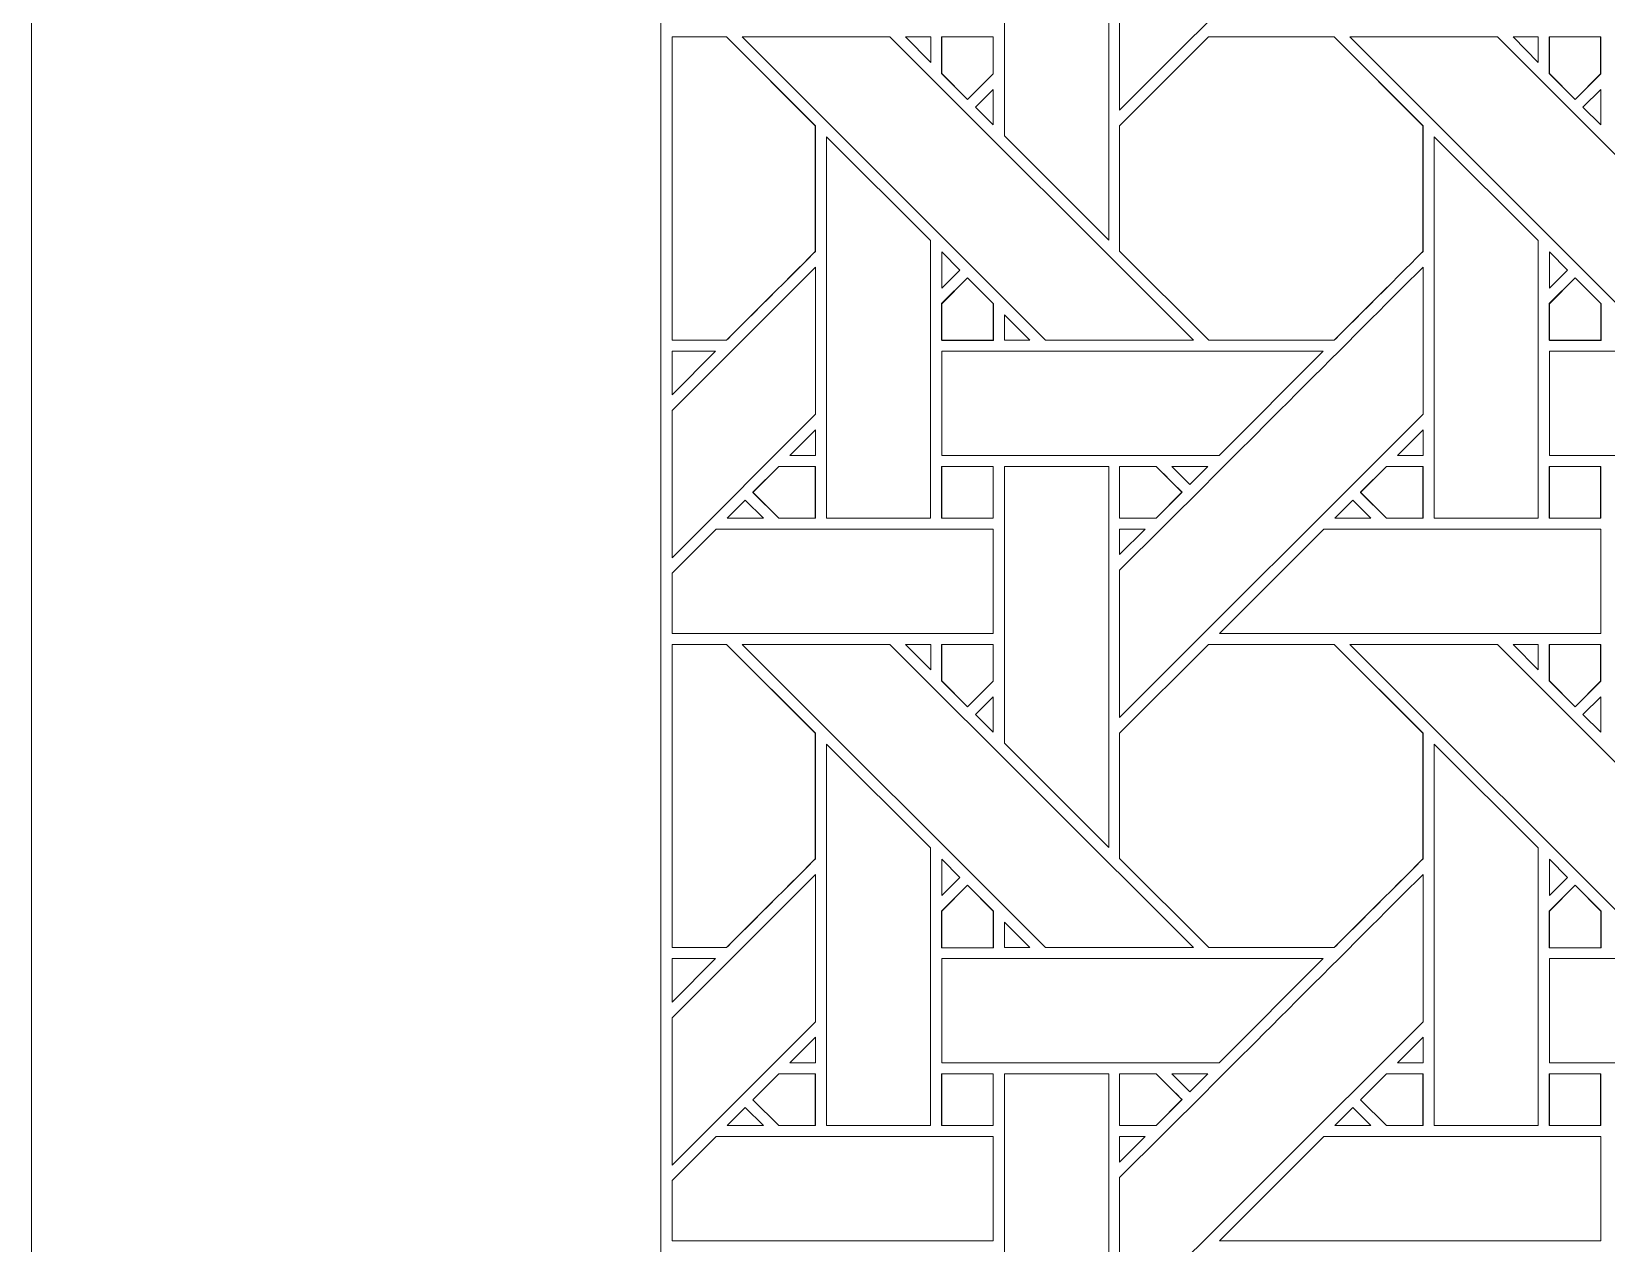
# Model space of a CAD drawing. Header units: inches. Extents: x 2.4 to 22.4, y -0.9 to 19.1.
# Drawn here: x 2.383 to 4.842, y 9.819 to 11.712 of the extents above; entities that cross this region are included whole.
import ezdxf

# ---------------------------------------------------------------- set-up
doc = ezdxf.new("R2010")
doc.units = ezdxf.units.IN
doc.header["$MEASUREMENT"] = 0
doc.layers.add('Design', color=7, linetype='Continuous', lineweight=0)

msp = doc.modelspace()

# ---------------------------------------------------------------- linework, layer by layer
at = {"layer": 'Design'}
for points, knots in [([(2.3829, 19.0948), (2.3829, 19.0948), (2.3829, -0.9052), (2.3829, -0.9052), (2.3829, -0.9052), (22.3829, -0.9052), (22.3829, -0.9052), (22.3829, -0.9052), (22.3829, 19.0948), (22.3829, 19.0948), (22.3829, 19.0948), (2.3829, 19.0948), (2.3829, 19.0948)], [0, 0, 0, 0, 1, 1, 1, 2, 2, 2, 3, 3, 3, 4, 4, 4, 4]), ([(3.3653, 18.1123), (3.3653, 18.1123), (3.3653, 0.0772), (3.3653, 0.0772), (3.3653, 0.0772), (21.4004, 0.0772), (21.4004, 0.0772), (21.4004, 0.0772), (21.4004, 18.1123), (21.4004, 18.1123), (21.4004, 18.1123), (3.3653, 18.1123), (3.3653, 18.1123)], [0, 0, 0, 0, 1, 1, 1, 2, 2, 2, 3, 3, 3, 4, 4, 4, 4]), ([(4.2182, 11.9556), (4.2676, 12.0047), (4.5001, 12.2374), (4.5555, 12.2929), (4.5555, 12.2929), (4.5555, 12.0628), (4.5555, 12.0628), (4.5555, 12.0628), (4.0818, 11.5892), (4.0818, 11.5892), (4.0818, 11.5892), (4.0818, 11.8193), (4.0818, 11.8193), (4.0818, 11.8193), (4.2182, 11.9556), (4.2182, 11.9556)], [0, 0, 0, 0, 1, 1, 1, 2, 2, 2, 3, 3, 3, 4, 4, 4, 5, 5, 5, 5]), ([(4.0647, 11.9814), (4.0647, 11.9814), (4.0647, 11.3863), (4.0647, 11.3863), (4.0647, 11.3863), (3.9018, 11.5492), (3.9018, 11.5492), (3.9018, 11.5492), (3.9018, 11.9814), (3.9018, 11.9814), (3.9018, 11.9814), (4.0647, 11.9814), (4.0647, 11.9814)], [0, 0, 0, 0, 1, 1, 1, 2, 2, 2, 3, 3, 3, 4, 4, 4, 4]), ([(3.4679, 11.7035), (3.4679, 11.7035), (3.6066, 11.5648), (3.6066, 11.5648), (3.6066, 11.5648), (3.6066, 11.3686), (3.6066, 11.3686), (3.5888, 11.3507), (3.4769, 11.2389), (3.4679, 11.2299), (3.4679, 11.2299), (3.3829, 11.2299), (3.3829, 11.2299), (3.3829, 11.2299), (3.3829, 11.7035), (3.3829, 11.7035), (3.3829, 11.7035), (3.4679, 11.7035), (3.4679, 11.7035)], [0, 0, 0, 0, 1, 1, 1, 2, 2, 2, 3, 3, 3, 4, 4, 4, 5, 5, 5, 6, 6, 6, 6]), ([(3.468, 11.7035), (3.468, 11.7035), (3.6068, 11.5648), (3.6068, 11.5648), (3.6068, 11.5648), (3.6068, 11.3686), (3.6068, 11.3686), (3.5887, 11.3503), (3.4768, 11.2387), (3.4681, 11.2299), (3.4681, 11.2299), (3.3829, 11.2299), (3.3829, 11.2299), (3.3829, 11.2299), (3.3829, 11.7035), (3.3829, 11.7035), (3.3829, 11.7035), (3.468, 11.7035), (3.468, 11.7035)], [0, 0, 0, 0, 1, 1, 1, 2, 2, 2, 3, 3, 3, 4, 4, 4, 5, 5, 5, 6, 6, 6, 6]), ([(3.4923, 11.7035), (3.4923, 11.7035), (3.7232, 11.7035), (3.7232, 11.7035), (3.7232, 11.7035), (4.1969, 11.2299), (4.1969, 11.2299), (4.1969, 11.2299), (3.9658, 11.2299), (3.9658, 11.2299), (3.9658, 11.2299), (3.4923, 11.7035), (3.4923, 11.7035)], [0, 0, 0, 0, 1, 1, 1, 2, 2, 2, 3, 3, 3, 4, 4, 4, 4]), ([(3.7473, 11.7035), (3.7473, 11.7035), (3.7868, 11.7035), (3.7868, 11.7035), (3.7868, 11.7035), (3.7868, 11.6637), (3.7868, 11.6637), (3.7868, 11.6637), (3.7473, 11.7035), (3.7473, 11.7035)], [0, 0, 0, 0, 1, 1, 1, 2, 2, 2, 3, 3, 3, 3]), ([(3.8841, 11.7036), (3.8841, 11.7036), (3.8841, 11.646), (3.8841, 11.646), (3.8841, 11.646), (3.8441, 11.606), (3.8441, 11.606), (3.8441, 11.606), (3.8038, 11.6464), (3.8038, 11.6464), (3.8038, 11.6464), (3.8038, 11.7036), (3.8038, 11.7036), (3.8038, 11.7036), (3.8841, 11.7036), (3.8841, 11.7036)], [0, 0, 0, 0, 1, 1, 1, 2, 2, 2, 3, 3, 3, 4, 4, 4, 5, 5, 5, 5]), ([(3.8443, 11.606), (3.8443, 11.606), (3.804, 11.6463), (3.804, 11.6463), (3.804, 11.6463), (3.804, 11.7035), (3.804, 11.7035), (3.804, 11.7035), (3.8842, 11.7035), (3.8842, 11.7035), (3.8842, 11.7035), (3.8842, 11.6459), (3.8842, 11.6459), (3.8842, 11.6459), (3.8443, 11.606), (3.8443, 11.606)], [0, 0, 0, 0, 1, 1, 1, 2, 2, 2, 3, 3, 3, 4, 4, 4, 5, 5, 5, 5]), ([(4.2204, 11.7035), (4.2204, 11.7035), (4.4166, 11.7035), (4.4166, 11.7035), (4.4166, 11.7035), (4.5554, 11.5648), (4.5554, 11.5648), (4.5554, 11.5648), (4.5554, 11.3686), (4.5554, 11.3686), (4.5376, 11.3507), (4.4256, 11.2389), (4.4167, 11.2299), (4.4167, 11.2299), (4.2209, 11.2299), (4.2209, 11.2299), (4.2209, 11.2299), (4.0817, 11.3692), (4.0817, 11.3692), (4.0817, 11.3692), (4.0817, 11.5648), (4.0817, 11.5648), (4.0817, 11.5648), (4.2204, 11.7035), (4.2204, 11.7035)], [0, 0, 0, 0, 1, 1, 1, 2, 2, 2, 3, 3, 3, 4, 4, 4, 5, 5, 5, 6, 6, 6, 7, 7, 7, 8, 8, 8, 8]), ([(4.2205, 11.7035), (4.2205, 11.7035), (4.4168, 11.7035), (4.4168, 11.7035), (4.4168, 11.7035), (4.5555, 11.5648), (4.5555, 11.5648), (4.5555, 11.5648), (4.5555, 11.3686), (4.5555, 11.3686), (4.5377, 11.3506), (4.4258, 11.2389), (4.4168, 11.2299), (4.4168, 11.2299), (4.2211, 11.2299), (4.2211, 11.2299), (4.2211, 11.2299), (4.0818, 11.3691), (4.0818, 11.3691), (4.0818, 11.3691), (4.0818, 11.5648), (4.0818, 11.5648), (4.0818, 11.5648), (4.2205, 11.7035), (4.2205, 11.7035)], [0, 0, 0, 0, 1, 1, 1, 2, 2, 2, 3, 3, 3, 4, 4, 4, 5, 5, 5, 6, 6, 6, 7, 7, 7, 8, 8, 8, 8]), ([(4.6719, 11.7035), (4.6719, 11.7035), (5.1456, 11.2299), (5.1456, 11.2299), (5.1456, 11.2299), (4.9146, 11.2299), (4.9146, 11.2299), (4.9146, 11.2299), (4.441, 11.7035), (4.441, 11.7035), (4.441, 11.7035), (4.6719, 11.7035), (4.6719, 11.7035)], [0, 0, 0, 0, 1, 1, 1, 2, 2, 2, 3, 3, 3, 4, 4, 4, 4]), ([(4.7355, 11.7035), (4.7355, 11.7035), (4.7355, 11.6637), (4.7355, 11.6637), (4.7355, 11.6637), (4.6961, 11.7035), (4.6961, 11.7035), (4.6961, 11.7035), (4.7355, 11.7035), (4.7355, 11.7035)], [0, 0, 0, 0, 1, 1, 1, 2, 2, 2, 3, 3, 3, 3]), ([(4.8328, 11.7036), (4.8328, 11.7036), (4.8328, 11.646), (4.8328, 11.646), (4.8328, 11.646), (4.7929, 11.606), (4.7929, 11.606), (4.7929, 11.606), (4.7526, 11.6464), (4.7526, 11.6464), (4.7526, 11.6464), (4.7526, 11.7036), (4.7526, 11.7036), (4.7526, 11.7036), (4.8328, 11.7036), (4.8328, 11.7036)], [0, 0, 0, 0, 1, 1, 1, 2, 2, 2, 3, 3, 3, 4, 4, 4, 5, 5, 5, 5]), ([(4.793, 11.606), (4.793, 11.606), (4.7527, 11.6463), (4.7527, 11.6463), (4.7527, 11.6463), (4.7527, 11.7035), (4.7527, 11.7035), (4.7527, 11.7035), (4.833, 11.7035), (4.833, 11.7035), (4.833, 11.7035), (4.833, 11.6459), (4.833, 11.6459), (4.833, 11.6459), (4.793, 11.606), (4.793, 11.606)], [0, 0, 0, 0, 1, 1, 1, 2, 2, 2, 3, 3, 3, 4, 4, 4, 5, 5, 5, 5]), ([(3.8842, 11.6217), (3.8842, 11.6217), (3.8842, 11.5665), (3.8842, 11.5665), (3.8842, 11.5665), (3.8565, 11.5939), (3.8565, 11.5939), (3.8565, 11.5939), (3.8842, 11.6217), (3.8842, 11.6217)], [0, 0, 0, 0, 1, 1, 1, 2, 2, 2, 3, 3, 3, 3]), ([(4.833, 11.6217), (4.833, 11.6217), (4.833, 11.5665), (4.833, 11.5665), (4.833, 11.5665), (4.8052, 11.5939), (4.8052, 11.5939), (4.8052, 11.5939), (4.833, 11.6217), (4.833, 11.6217)], [0, 0, 0, 0, 1, 1, 1, 2, 2, 2, 3, 3, 3, 3]), ([(3.7867, 10.9519), (3.7867, 10.9519), (3.6239, 10.9519), (3.6239, 10.9519), (3.6239, 10.9519), (3.6239, 11.5477), (3.6239, 11.5477), (3.6239, 11.5477), (3.7867, 11.3855), (3.7867, 11.3855), (3.7867, 11.3855), (3.7867, 10.9519), (3.7867, 10.9519)], [0, 0, 0, 0, 1, 1, 1, 2, 2, 2, 3, 3, 3, 4, 4, 4, 4]), ([(4.7354, 10.9519), (4.7354, 10.9519), (4.5727, 10.9519), (4.5727, 10.9519), (4.5727, 10.9519), (4.5727, 11.5477), (4.5727, 11.5477), (4.5727, 11.5477), (4.7354, 11.3856), (4.7354, 11.3856), (4.7354, 11.3856), (4.7354, 10.9519), (4.7354, 10.9519)], [0, 0, 0, 0, 1, 1, 1, 2, 2, 2, 3, 3, 3, 4, 4, 4, 4]), ([(3.804, 11.3113), (3.804, 11.3113), (3.804, 11.3681), (3.804, 11.3681), (3.804, 11.3681), (3.8322, 11.3395), (3.8322, 11.3395), (3.8322, 11.3395), (3.804, 11.3113), (3.804, 11.3113)], [0, 0, 0, 0, 1, 1, 1, 2, 2, 2, 3, 3, 3, 3]), ([(4.7527, 11.3113), (4.7527, 11.3113), (4.7527, 11.3681), (4.7527, 11.3681), (4.7527, 11.3681), (4.7809, 11.3395), (4.7809, 11.3395), (4.7809, 11.3395), (4.7527, 11.3113), (4.7527, 11.3113)], [0, 0, 0, 0, 1, 1, 1, 2, 2, 2, 3, 3, 3, 3]), ([(3.6068, 11.3441), (3.6068, 11.3441), (3.6068, 11.1141), (3.6068, 11.1141), (3.6068, 11.1141), (3.3829, 10.8902), (3.3829, 10.8902), (3.3829, 10.8902), (3.3829, 11.1201), (3.3829, 11.1201), (3.3829, 11.1201), (3.6068, 11.3441), (3.6068, 11.3441)], [0, 0, 0, 0, 1, 1, 1, 2, 2, 2, 3, 3, 3, 4, 4, 4, 4]), ([(4.2182, 11.0068), (4.2675, 11.0559), (4.5, 11.2886), (4.5555, 11.3441), (4.5555, 11.3441), (4.5555, 11.1141), (4.5555, 11.1141), (4.5555, 11.1141), (4.0818, 10.6404), (4.0818, 10.6404), (4.0818, 10.6404), (4.0818, 10.8705), (4.0818, 10.8705), (4.0818, 10.8705), (4.2182, 11.0068), (4.2182, 11.0068)], [0, 0, 0, 0, 1, 1, 1, 2, 2, 2, 3, 3, 3, 4, 4, 4, 5, 5, 5, 5]), ([(3.8038, 11.2297), (3.8038, 11.2297), (3.8038, 11.287), (3.8038, 11.287), (3.8038, 11.287), (3.8442, 11.3273), (3.8442, 11.3273), (3.8442, 11.3273), (3.8845, 11.287), (3.8845, 11.287), (3.8845, 11.287), (3.8845, 11.2297), (3.8845, 11.2297), (3.8845, 11.2297), (3.8038, 11.2297), (3.8038, 11.2297)], [0, 0, 0, 0, 1, 1, 1, 2, 2, 2, 3, 3, 3, 4, 4, 4, 5, 5, 5, 5]), ([(3.8443, 11.3273), (3.8443, 11.3273), (3.8847, 11.2869), (3.8847, 11.2869), (3.8847, 11.2869), (3.8847, 11.2296), (3.8847, 11.2296), (3.8847, 11.2296), (3.804, 11.2296), (3.804, 11.2296), (3.804, 11.2296), (3.804, 11.2869), (3.804, 11.2869), (3.804, 11.2869), (3.8443, 11.3273), (3.8443, 11.3273)], [0, 0, 0, 0, 1, 1, 1, 2, 2, 2, 3, 3, 3, 4, 4, 4, 5, 5, 5, 5]), ([(4.7526, 11.2297), (4.7526, 11.2297), (4.7526, 11.287), (4.7526, 11.287), (4.7526, 11.287), (4.7929, 11.3273), (4.7929, 11.3273), (4.7929, 11.3273), (4.8332, 11.287), (4.8332, 11.287), (4.8332, 11.287), (4.8332, 11.2297), (4.8332, 11.2297), (4.8332, 11.2297), (4.7526, 11.2297), (4.7526, 11.2297)], [0, 0, 0, 0, 1, 1, 1, 2, 2, 2, 3, 3, 3, 4, 4, 4, 5, 5, 5, 5]), ([(4.7931, 11.3273), (4.7931, 11.3273), (4.8334, 11.2869), (4.8334, 11.2869), (4.8334, 11.2869), (4.8334, 11.2296), (4.8334, 11.2296), (4.8334, 11.2296), (4.7527, 11.2296), (4.7527, 11.2296), (4.7527, 11.2296), (4.7527, 11.2869), (4.7527, 11.2869), (4.7527, 11.2869), (4.7931, 11.3273), (4.7931, 11.3273)], [0, 0, 0, 0, 1, 1, 1, 2, 2, 2, 3, 3, 3, 4, 4, 4, 5, 5, 5, 5]), ([(3.9416, 11.2299), (3.9416, 11.2299), (3.9019, 11.2299), (3.9019, 11.2299), (3.9019, 11.2299), (3.9019, 11.2697), (3.9019, 11.2697), (3.9019, 11.2697), (3.9416, 11.2299), (3.9416, 11.2299)], [0, 0, 0, 0, 1, 1, 1, 2, 2, 2, 3, 3, 3, 3]), ([(3.451, 11.2126), (3.451, 11.2126), (3.3829, 11.1445), (3.3829, 11.1445), (3.3829, 11.1445), (3.3829, 11.2126), (3.3829, 11.2126), (3.3829, 11.2126), (3.451, 11.2126), (3.451, 11.2126)], [0, 0, 0, 0, 1, 1, 1, 2, 2, 2, 3, 3, 3, 3]), ([(3.804, 11.2126), (3.804, 11.2126), (4.3997, 11.2126), (4.3997, 11.2126), (4.3997, 11.2126), (4.237, 11.0499), (4.237, 11.0499), (4.237, 11.0499), (3.804, 11.0499), (3.804, 11.0499), (3.804, 11.0499), (3.804, 11.2126), (3.804, 11.2126)], [0, 0, 0, 0, 1, 1, 1, 2, 2, 2, 3, 3, 3, 4, 4, 4, 4]), ([(4.7527, 11.0499), (4.7527, 11.0499), (4.7527, 11.2126), (4.7527, 11.2126), (4.7527, 11.2126), (5.3484, 11.2126), (5.3484, 11.2126), (5.3484, 11.2126), (5.1857, 11.0499), (5.1857, 11.0499), (5.1857, 11.0499), (4.7527, 11.0499), (4.7527, 11.0499)], [0, 0, 0, 0, 1, 1, 1, 2, 2, 2, 3, 3, 3, 4, 4, 4, 4]), ([(3.567, 11.0499), (3.567, 11.0499), (3.6068, 11.0897), (3.6068, 11.0897), (3.6068, 11.0897), (3.6068, 11.0499), (3.6068, 11.0499), (3.6068, 11.0499), (3.567, 11.0499), (3.567, 11.0499)], [0, 0, 0, 0, 1, 1, 1, 2, 2, 2, 3, 3, 3, 3]), ([(4.5158, 11.0499), (4.5158, 11.0499), (4.5555, 11.0897), (4.5555, 11.0897), (4.5555, 11.0897), (4.5555, 11.0499), (4.5555, 11.0499), (4.5555, 11.0499), (4.5158, 11.0499), (4.5158, 11.0499)], [0, 0, 0, 0, 1, 1, 1, 2, 2, 2, 3, 3, 3, 3]), ([(3.5495, 10.9519), (3.5495, 10.9519), (3.5092, 10.9923), (3.5092, 10.9923), (3.5092, 10.9923), (3.5496, 11.0327), (3.5496, 11.0327), (3.5496, 11.0327), (3.6066, 11.0327), (3.6066, 11.0327), (3.6066, 11.0327), (3.6066, 10.9519), (3.6066, 10.9519), (3.6066, 10.9519), (3.5495, 10.9519), (3.5495, 10.9519)], [0, 0, 0, 0, 1, 1, 1, 2, 2, 2, 3, 3, 3, 4, 4, 4, 5, 5, 5, 5]), ([(3.5093, 10.9922), (3.5093, 10.9922), (3.5498, 11.0327), (3.5498, 11.0327), (3.5498, 11.0327), (3.6068, 11.0327), (3.6068, 11.0327), (3.6068, 11.0327), (3.6068, 10.9519), (3.6068, 10.9519), (3.6068, 10.9519), (3.5497, 10.9519), (3.5497, 10.9519), (3.5497, 10.9519), (3.5093, 10.9922), (3.5093, 10.9922)], [0, 0, 0, 0, 1, 1, 1, 2, 2, 2, 3, 3, 3, 4, 4, 4, 5, 5, 5, 5]), ([(3.8038, 11.0327), (3.8038, 11.0327), (3.8841, 11.0327), (3.8841, 11.0327), (3.8841, 11.0327), (3.8841, 10.9519), (3.8841, 10.9519), (3.8841, 10.9519), (3.8038, 10.9519), (3.8038, 10.9519), (3.8038, 10.9519), (3.8038, 11.0327), (3.8038, 11.0327)], [0, 0, 0, 0, 1, 1, 1, 2, 2, 2, 3, 3, 3, 4, 4, 4, 4]), ([(3.804, 11.0326), (3.804, 11.0326), (3.8842, 11.0326), (3.8842, 11.0326), (3.8842, 11.0326), (3.8842, 10.9519), (3.8842, 10.9519), (3.8842, 10.9519), (3.804, 10.9519), (3.804, 10.9519), (3.804, 10.9519), (3.804, 11.0326), (3.804, 11.0326)], [0, 0, 0, 0, 1, 1, 1, 2, 2, 2, 3, 3, 3, 4, 4, 4, 4]), ([(4.0647, 11.0326), (4.0647, 11.0326), (4.0647, 10.4375), (4.0647, 10.4375), (4.0647, 10.4375), (3.9018, 10.6004), (3.9018, 10.6004), (3.9018, 10.6004), (3.9018, 11.0326), (3.9018, 11.0326), (3.9018, 11.0326), (4.0647, 11.0326), (4.0647, 11.0326)], [0, 0, 0, 0, 1, 1, 1, 2, 2, 2, 3, 3, 3, 4, 4, 4, 4]), ([(4.1388, 11.0327), (4.1439, 11.0276), (4.1747, 10.9968), (4.1791, 10.9923), (4.1791, 10.9923), (4.1387, 10.9519), (4.1387, 10.9519), (4.1387, 10.9519), (4.0817, 10.9519), (4.0817, 10.9519), (4.0817, 10.9519), (4.0817, 11.0327), (4.0817, 11.0327), (4.0817, 11.0327), (4.1388, 11.0327), (4.1388, 11.0327)], [0, 0, 0, 0, 1, 1, 1, 2, 2, 2, 3, 3, 3, 4, 4, 4, 5, 5, 5, 5]), ([(4.1634, 11.0081), (4.1634, 11.0081), (4.1793, 10.9923), (4.1793, 10.9923), (4.1793, 10.9923), (4.1388, 10.9519), (4.1388, 10.9519), (4.1388, 10.9519), (4.0818, 10.9519), (4.0818, 10.9519), (4.0818, 10.9519), (4.0818, 11.0326), (4.0818, 11.0326), (4.0818, 11.0326), (4.1389, 11.0326), (4.1389, 11.0326), (4.1443, 11.0273), (4.1541, 11.0174), (4.1634, 11.0081)], [0, 0, 0, 0, 1, 1, 1, 2, 2, 2, 3, 3, 3, 4, 4, 4, 5, 5, 5, 6, 6, 6, 6]), ([(4.1633, 11.0326), (4.1633, 11.0326), (4.2197, 11.0326), (4.2197, 11.0326), (4.2197, 11.0326), (4.1915, 11.0045), (4.1915, 11.0045), (4.1915, 11.0045), (4.1633, 11.0326), (4.1633, 11.0326)], [0, 0, 0, 0, 1, 1, 1, 2, 2, 2, 3, 3, 3, 3]), ([(4.4983, 10.9519), (4.4983, 10.9519), (4.4579, 10.9923), (4.4579, 10.9923), (4.4579, 10.9923), (4.4983, 11.0327), (4.4983, 11.0327), (4.4983, 11.0327), (4.5554, 11.0327), (4.5554, 11.0327), (4.5554, 11.0327), (4.5554, 10.9519), (4.5554, 10.9519), (4.5554, 10.9519), (4.4983, 10.9519), (4.4983, 10.9519)], [0, 0, 0, 0, 1, 1, 1, 2, 2, 2, 3, 3, 3, 4, 4, 4, 5, 5, 5, 5]), ([(4.5555, 11.0327), (4.5555, 11.0327), (4.5555, 10.9519), (4.5555, 10.9519), (4.5555, 10.9519), (4.4984, 10.9519), (4.4984, 10.9519), (4.4984, 10.9519), (4.4581, 10.9922), (4.4581, 10.9922), (4.4581, 10.9922), (4.4985, 11.0327), (4.4985, 11.0327), (4.4985, 11.0327), (4.5555, 11.0327), (4.5555, 11.0327)], [0, 0, 0, 0, 1, 1, 1, 2, 2, 2, 3, 3, 3, 4, 4, 4, 5, 5, 5, 5]), ([(4.7526, 11.0327), (4.7526, 11.0327), (4.8328, 11.0327), (4.8328, 11.0327), (4.8328, 11.0327), (4.8328, 10.9519), (4.8328, 10.9519), (4.8328, 10.9519), (4.7526, 10.9519), (4.7526, 10.9519), (4.7526, 10.9519), (4.7526, 11.0327), (4.7526, 11.0327)], [0, 0, 0, 0, 1, 1, 1, 2, 2, 2, 3, 3, 3, 4, 4, 4, 4]), ([(4.833, 11.0326), (4.833, 11.0326), (4.833, 10.9519), (4.833, 10.9519), (4.833, 10.9519), (4.7527, 10.9519), (4.7527, 10.9519), (4.7527, 10.9519), (4.7527, 11.0326), (4.7527, 11.0326), (4.7527, 11.0326), (4.833, 11.0326), (4.833, 11.0326)], [0, 0, 0, 0, 1, 1, 1, 2, 2, 2, 3, 3, 3, 4, 4, 4, 4]), ([(3.5255, 10.9519), (3.5255, 10.9519), (3.4689, 10.9519), (3.4689, 10.9519), (3.4689, 10.9519), (3.4972, 10.9801), (3.4972, 10.9801), (3.4972, 10.9801), (3.5255, 10.9519), (3.5255, 10.9519)], [0, 0, 0, 0, 1, 1, 1, 2, 2, 2, 3, 3, 3, 3]), ([(4.4742, 10.9519), (4.4742, 10.9519), (4.4177, 10.9519), (4.4177, 10.9519), (4.4177, 10.9519), (4.4459, 10.9801), (4.4459, 10.9801), (4.4459, 10.9801), (4.4742, 10.9519), (4.4742, 10.9519)], [0, 0, 0, 0, 1, 1, 1, 2, 2, 2, 3, 3, 3, 3]), ([(3.4518, 10.9347), (3.4518, 10.9347), (3.8842, 10.9347), (3.8842, 10.9347), (3.8842, 10.9347), (3.8842, 10.7719), (3.8842, 10.7719), (3.8842, 10.7719), (3.3829, 10.7719), (3.3829, 10.7719), (3.3829, 10.7719), (3.3829, 10.8658), (3.3829, 10.8658), (3.3829, 10.8658), (3.4518, 10.9347), (3.4518, 10.9347)], [0, 0, 0, 0, 1, 1, 1, 2, 2, 2, 3, 3, 3, 4, 4, 4, 5, 5, 5, 5]), ([(4.1217, 10.9347), (4.1217, 10.9347), (4.0818, 10.8949), (4.0818, 10.8949), (4.0818, 10.8949), (4.0818, 10.9347), (4.0818, 10.9347), (4.0818, 10.9347), (4.1217, 10.9347), (4.1217, 10.9347)], [0, 0, 0, 0, 1, 1, 1, 2, 2, 2, 3, 3, 3, 3]), ([(4.833, 10.9347), (4.833, 10.9347), (4.833, 10.7719), (4.833, 10.7719), (4.833, 10.7719), (4.2377, 10.7719), (4.2377, 10.7719), (4.2377, 10.7719), (4.4005, 10.9347), (4.4005, 10.9347), (4.4005, 10.9347), (4.833, 10.9347), (4.833, 10.9347)], [0, 0, 0, 0, 1, 1, 1, 2, 2, 2, 3, 3, 3, 4, 4, 4, 4]), ([(3.4679, 10.7548), (3.4679, 10.7548), (3.6066, 10.6161), (3.6066, 10.6161), (3.6066, 10.6161), (3.6066, 10.4199), (3.6066, 10.4199), (3.5888, 10.4019), (3.4769, 10.2902), (3.4679, 10.2812), (3.4679, 10.2812), (3.3829, 10.2812), (3.3829, 10.2812), (3.3829, 10.2812), (3.3829, 10.7548), (3.3829, 10.7548), (3.3829, 10.7548), (3.4679, 10.7548), (3.4679, 10.7548)], [0, 0, 0, 0, 1, 1, 1, 2, 2, 2, 3, 3, 3, 4, 4, 4, 5, 5, 5, 6, 6, 6, 6]), ([(3.468, 10.7548), (3.468, 10.7548), (3.6068, 10.616), (3.6068, 10.616), (3.6068, 10.616), (3.6068, 10.4198), (3.6068, 10.4198), (3.5888, 10.4017), (3.4769, 10.29), (3.4681, 10.2812), (3.4681, 10.2812), (3.3829, 10.2812), (3.3829, 10.2812), (3.3829, 10.2812), (3.3829, 10.7548), (3.3829, 10.7548), (3.3829, 10.7548), (3.468, 10.7548), (3.468, 10.7548)], [0, 0, 0, 0, 1, 1, 1, 2, 2, 2, 3, 3, 3, 4, 4, 4, 5, 5, 5, 6, 6, 6, 6]), ([(3.4923, 10.7548), (3.4923, 10.7548), (3.7232, 10.7548), (3.7232, 10.7548), (3.7232, 10.7548), (4.1969, 10.2811), (4.1969, 10.2811), (4.1969, 10.2811), (3.9658, 10.2811), (3.9658, 10.2811), (3.9658, 10.2811), (3.4923, 10.7548), (3.4923, 10.7548)], [0, 0, 0, 0, 1, 1, 1, 2, 2, 2, 3, 3, 3, 4, 4, 4, 4]), ([(3.7473, 10.7548), (3.7473, 10.7548), (3.7868, 10.7548), (3.7868, 10.7548), (3.7868, 10.7548), (3.7868, 10.715), (3.7868, 10.715), (3.7868, 10.715), (3.7473, 10.7548), (3.7473, 10.7548)], [0, 0, 0, 0, 1, 1, 1, 2, 2, 2, 3, 3, 3, 3]), ([(3.8841, 10.7548), (3.8841, 10.7548), (3.8841, 10.6972), (3.8841, 10.6972), (3.8841, 10.6972), (3.8441, 10.6573), (3.8441, 10.6573), (3.8441, 10.6573), (3.8038, 10.6976), (3.8038, 10.6976), (3.8038, 10.6976), (3.8038, 10.7548), (3.8038, 10.7548), (3.8038, 10.7548), (3.8841, 10.7548), (3.8841, 10.7548)], [0, 0, 0, 0, 1, 1, 1, 2, 2, 2, 3, 3, 3, 4, 4, 4, 5, 5, 5, 5]), ([(3.8443, 10.6572), (3.8443, 10.6572), (3.804, 10.6976), (3.804, 10.6976), (3.804, 10.6976), (3.804, 10.7548), (3.804, 10.7548), (3.804, 10.7548), (3.8842, 10.7548), (3.8842, 10.7548), (3.8842, 10.7548), (3.8842, 10.6972), (3.8842, 10.6972), (3.8842, 10.6972), (3.8443, 10.6572), (3.8443, 10.6572)], [0, 0, 0, 0, 1, 1, 1, 2, 2, 2, 3, 3, 3, 4, 4, 4, 5, 5, 5, 5]), ([(4.2204, 10.7548), (4.2204, 10.7548), (4.4166, 10.7548), (4.4166, 10.7548), (4.4166, 10.7548), (4.5554, 10.6161), (4.5554, 10.6161), (4.5554, 10.6161), (4.5554, 10.4199), (4.5554, 10.4199), (4.5376, 10.4019), (4.4256, 10.2902), (4.4167, 10.2812), (4.4167, 10.2812), (4.2209, 10.2812), (4.2209, 10.2812), (4.2209, 10.2812), (4.0817, 10.4204), (4.0817, 10.4204), (4.0817, 10.4204), (4.0817, 10.6161), (4.0817, 10.6161), (4.0817, 10.6161), (4.2204, 10.7548), (4.2204, 10.7548)], [0, 0, 0, 0, 1, 1, 1, 2, 2, 2, 3, 3, 3, 4, 4, 4, 5, 5, 5, 6, 6, 6, 7, 7, 7, 8, 8, 8, 8]), ([(4.2206, 10.7548), (4.2206, 10.7548), (4.4168, 10.7548), (4.4168, 10.7548), (4.4168, 10.7548), (4.5555, 10.616), (4.5555, 10.616), (4.5555, 10.616), (4.5555, 10.4198), (4.5555, 10.4198), (4.5375, 10.4017), (4.4257, 10.29), (4.4168, 10.2811), (4.4168, 10.2811), (4.2211, 10.2811), (4.2211, 10.2811), (4.2211, 10.2811), (4.0818, 10.4204), (4.0818, 10.4204), (4.0818, 10.4204), (4.0818, 10.616), (4.0818, 10.616), (4.0818, 10.616), (4.2206, 10.7548), (4.2206, 10.7548)], [0, 0, 0, 0, 1, 1, 1, 2, 2, 2, 3, 3, 3, 4, 4, 4, 5, 5, 5, 6, 6, 6, 7, 7, 7, 8, 8, 8, 8]), ([(4.6719, 10.7548), (4.6719, 10.7548), (5.1456, 10.2811), (5.1456, 10.2811), (5.1456, 10.2811), (4.9146, 10.2811), (4.9146, 10.2811), (4.9146, 10.2811), (4.441, 10.7548), (4.441, 10.7548), (4.441, 10.7548), (4.6719, 10.7548), (4.6719, 10.7548)], [0, 0, 0, 0, 1, 1, 1, 2, 2, 2, 3, 3, 3, 4, 4, 4, 4]), ([(4.7355, 10.7548), (4.7355, 10.7548), (4.7355, 10.715), (4.7355, 10.715), (4.7355, 10.715), (4.6961, 10.7548), (4.6961, 10.7548), (4.6961, 10.7548), (4.7355, 10.7548), (4.7355, 10.7548)], [0, 0, 0, 0, 1, 1, 1, 2, 2, 2, 3, 3, 3, 3]), ([(4.8328, 10.7548), (4.8328, 10.7548), (4.8328, 10.6972), (4.8328, 10.6972), (4.8328, 10.6972), (4.7929, 10.6573), (4.7929, 10.6573), (4.7929, 10.6573), (4.7526, 10.6976), (4.7526, 10.6976), (4.7526, 10.6976), (4.7526, 10.7548), (4.7526, 10.7548), (4.7526, 10.7548), (4.8328, 10.7548), (4.8328, 10.7548)], [0, 0, 0, 0, 1, 1, 1, 2, 2, 2, 3, 3, 3, 4, 4, 4, 5, 5, 5, 5]), ([(4.793, 10.6572), (4.793, 10.6572), (4.7527, 10.6976), (4.7527, 10.6976), (4.7527, 10.6976), (4.7527, 10.7548), (4.7527, 10.7548), (4.7527, 10.7548), (4.833, 10.7548), (4.833, 10.7548), (4.833, 10.7548), (4.833, 10.6972), (4.833, 10.6972), (4.833, 10.6972), (4.793, 10.6572), (4.793, 10.6572)], [0, 0, 0, 0, 1, 1, 1, 2, 2, 2, 3, 3, 3, 4, 4, 4, 5, 5, 5, 5]), ([(3.8842, 10.6729), (3.8842, 10.6729), (3.8842, 10.6178), (3.8842, 10.6178), (3.8842, 10.6178), (3.8565, 10.6452), (3.8565, 10.6452), (3.8565, 10.6452), (3.8842, 10.6729), (3.8842, 10.6729)], [0, 0, 0, 0, 1, 1, 1, 2, 2, 2, 3, 3, 3, 3]), ([(4.833, 10.6729), (4.833, 10.6729), (4.833, 10.6178), (4.833, 10.6178), (4.833, 10.6178), (4.8052, 10.6452), (4.8052, 10.6452), (4.8052, 10.6452), (4.833, 10.6729), (4.833, 10.6729)], [0, 0, 0, 0, 1, 1, 1, 2, 2, 2, 3, 3, 3, 3]), ([(3.7867, 10.0031), (3.7867, 10.0031), (3.6239, 10.0031), (3.6239, 10.0031), (3.6239, 10.0031), (3.6239, 10.599), (3.6239, 10.599), (3.6239, 10.599), (3.7867, 10.4368), (3.7867, 10.4368), (3.7867, 10.4368), (3.7867, 10.0031), (3.7867, 10.0031)], [0, 0, 0, 0, 1, 1, 1, 2, 2, 2, 3, 3, 3, 4, 4, 4, 4]), ([(4.7354, 10.0031), (4.7354, 10.0031), (4.5727, 10.0031), (4.5727, 10.0031), (4.5727, 10.0031), (4.5727, 10.599), (4.5727, 10.599), (4.5727, 10.599), (4.7354, 10.4368), (4.7354, 10.4368), (4.7354, 10.4368), (4.7354, 10.0031), (4.7354, 10.0031)], [0, 0, 0, 0, 1, 1, 1, 2, 2, 2, 3, 3, 3, 4, 4, 4, 4]), ([(3.804, 10.3626), (3.804, 10.3626), (3.804, 10.4193), (3.804, 10.4193), (3.804, 10.4193), (3.8322, 10.3908), (3.8322, 10.3908), (3.8322, 10.3908), (3.804, 10.3626), (3.804, 10.3626)], [0, 0, 0, 0, 1, 1, 1, 2, 2, 2, 3, 3, 3, 3]), ([(4.7527, 10.3626), (4.7527, 10.3626), (4.7527, 10.4193), (4.7527, 10.4193), (4.7527, 10.4193), (4.7809, 10.3908), (4.7809, 10.3908), (4.7809, 10.3908), (4.7527, 10.3626), (4.7527, 10.3626)], [0, 0, 0, 0, 1, 1, 1, 2, 2, 2, 3, 3, 3, 3]), ([(3.6068, 10.3954), (3.6068, 10.3954), (3.6068, 10.1654), (3.6068, 10.1654), (3.6068, 10.1654), (3.3829, 9.9414), (3.3829, 9.9414), (3.3829, 9.9414), (3.3829, 10.1714), (3.3829, 10.1714), (3.3829, 10.1714), (3.6068, 10.3954), (3.6068, 10.3954)], [0, 0, 0, 0, 1, 1, 1, 2, 2, 2, 3, 3, 3, 4, 4, 4, 4]), ([(3.8038, 10.2809), (3.8038, 10.2809), (3.8038, 10.3382), (3.8038, 10.3382), (3.8038, 10.3382), (3.8442, 10.3786), (3.8442, 10.3786), (3.8442, 10.3786), (3.8845, 10.3382), (3.8845, 10.3382), (3.8845, 10.3382), (3.8845, 10.2809), (3.8845, 10.2809), (3.8845, 10.2809), (3.8038, 10.2809), (3.8038, 10.2809)], [0, 0, 0, 0, 1, 1, 1, 2, 2, 2, 3, 3, 3, 4, 4, 4, 5, 5, 5, 5]), ([(3.8443, 10.3785), (3.8443, 10.3785), (3.8847, 10.3382), (3.8847, 10.3382), (3.8847, 10.3382), (3.8847, 10.2809), (3.8847, 10.2809), (3.8847, 10.2809), (3.804, 10.2809), (3.804, 10.2809), (3.804, 10.2809), (3.804, 10.3382), (3.804, 10.3382), (3.804, 10.3382), (3.8443, 10.3785), (3.8443, 10.3785)], [0, 0, 0, 0, 1, 1, 1, 2, 2, 2, 3, 3, 3, 4, 4, 4, 5, 5, 5, 5]), ([(4.2182, 10.0581), (4.2675, 10.1072), (4.5, 10.3399), (4.5555, 10.3954), (4.5555, 10.3954), (4.5555, 10.1654), (4.5555, 10.1654), (4.5555, 10.1654), (4.0818, 9.6917), (4.0818, 9.6917), (4.0818, 9.6917), (4.0818, 9.9218), (4.0818, 9.9218), (4.0818, 9.9218), (4.2182, 10.0581), (4.2182, 10.0581)], [0, 0, 0, 0, 1, 1, 1, 2, 2, 2, 3, 3, 3, 4, 4, 4, 5, 5, 5, 5]), ([(4.7526, 10.2809), (4.7526, 10.2809), (4.7526, 10.3382), (4.7526, 10.3382), (4.7526, 10.3382), (4.7929, 10.3786), (4.7929, 10.3786), (4.7929, 10.3786), (4.8332, 10.3382), (4.8332, 10.3382), (4.8332, 10.3382), (4.8332, 10.2809), (4.8332, 10.2809), (4.8332, 10.2809), (4.7526, 10.2809), (4.7526, 10.2809)], [0, 0, 0, 0, 1, 1, 1, 2, 2, 2, 3, 3, 3, 4, 4, 4, 5, 5, 5, 5]), ([(4.7931, 10.3785), (4.7931, 10.3785), (4.8334, 10.3382), (4.8334, 10.3382), (4.8334, 10.3382), (4.8334, 10.2809), (4.8334, 10.2809), (4.8334, 10.2809), (4.7527, 10.2809), (4.7527, 10.2809), (4.7527, 10.2809), (4.7527, 10.3382), (4.7527, 10.3382), (4.7527, 10.3382), (4.7931, 10.3785), (4.7931, 10.3785)], [0, 0, 0, 0, 1, 1, 1, 2, 2, 2, 3, 3, 3, 4, 4, 4, 5, 5, 5, 5]), ([(3.9416, 10.2811), (3.9416, 10.2811), (3.9019, 10.2811), (3.9019, 10.2811), (3.9019, 10.2811), (3.9019, 10.3209), (3.9019, 10.3209), (3.9019, 10.3209), (3.9416, 10.2811), (3.9416, 10.2811)], [0, 0, 0, 0, 1, 1, 1, 2, 2, 2, 3, 3, 3, 3]), ([(3.451, 10.2639), (3.451, 10.2639), (3.3829, 10.1958), (3.3829, 10.1958), (3.3829, 10.1958), (3.3829, 10.2639), (3.3829, 10.2639), (3.3829, 10.2639), (3.451, 10.2639), (3.451, 10.2639)], [0, 0, 0, 0, 1, 1, 1, 2, 2, 2, 3, 3, 3, 3]), ([(3.804, 10.2639), (3.804, 10.2639), (4.3997, 10.2639), (4.3997, 10.2639), (4.3997, 10.2639), (4.237, 10.1012), (4.237, 10.1012), (4.237, 10.1012), (3.804, 10.1012), (3.804, 10.1012), (3.804, 10.1012), (3.804, 10.2639), (3.804, 10.2639)], [0, 0, 0, 0, 1, 1, 1, 2, 2, 2, 3, 3, 3, 4, 4, 4, 4]), ([(4.7527, 10.1012), (4.7527, 10.1012), (4.7527, 10.2639), (4.7527, 10.2639), (4.7527, 10.2639), (5.3484, 10.2639), (5.3484, 10.2639), (5.3484, 10.2639), (5.1857, 10.1012), (5.1857, 10.1012), (5.1857, 10.1012), (4.7527, 10.1012), (4.7527, 10.1012)], [0, 0, 0, 0, 1, 1, 1, 2, 2, 2, 3, 3, 3, 4, 4, 4, 4]), ([(3.567, 10.1012), (3.567, 10.1012), (3.6068, 10.141), (3.6068, 10.141), (3.6068, 10.141), (3.6068, 10.1012), (3.6068, 10.1012), (3.6068, 10.1012), (3.567, 10.1012), (3.567, 10.1012)], [0, 0, 0, 0, 1, 1, 1, 2, 2, 2, 3, 3, 3, 3]), ([(4.5157, 10.1012), (4.5157, 10.1012), (4.5555, 10.141), (4.5555, 10.141), (4.5555, 10.141), (4.5555, 10.1012), (4.5555, 10.1012), (4.5555, 10.1012), (4.5157, 10.1012), (4.5157, 10.1012)], [0, 0, 0, 0, 1, 1, 1, 2, 2, 2, 3, 3, 3, 3]), ([(3.5495, 10.0032), (3.5495, 10.0032), (3.5092, 10.0435), (3.5092, 10.0435), (3.5092, 10.0435), (3.5496, 10.084), (3.5496, 10.084), (3.5496, 10.084), (3.6066, 10.084), (3.6066, 10.084), (3.6066, 10.084), (3.6066, 10.0032), (3.6066, 10.0032), (3.6066, 10.0032), (3.5495, 10.0032), (3.5495, 10.0032)], [0, 0, 0, 0, 1, 1, 1, 2, 2, 2, 3, 3, 3, 4, 4, 4, 5, 5, 5, 5]), ([(3.5093, 10.0435), (3.5093, 10.0435), (3.5498, 10.0839), (3.5498, 10.0839), (3.5498, 10.0839), (3.6068, 10.0839), (3.6068, 10.0839), (3.6068, 10.0839), (3.6068, 10.0031), (3.6068, 10.0031), (3.6068, 10.0031), (3.5497, 10.0031), (3.5497, 10.0031), (3.5497, 10.0031), (3.5093, 10.0435), (3.5093, 10.0435)], [0, 0, 0, 0, 1, 1, 1, 2, 2, 2, 3, 3, 3, 4, 4, 4, 5, 5, 5, 5]), ([(3.8038, 10.0839), (3.8038, 10.0839), (3.8841, 10.0839), (3.8841, 10.0839), (3.8841, 10.0839), (3.8841, 10.0032), (3.8841, 10.0032), (3.8841, 10.0032), (3.8038, 10.0032), (3.8038, 10.0032), (3.8038, 10.0032), (3.8038, 10.0839), (3.8038, 10.0839)], [0, 0, 0, 0, 1, 1, 1, 2, 2, 2, 3, 3, 3, 4, 4, 4, 4]), ([(3.804, 10.0839), (3.804, 10.0839), (3.8842, 10.0839), (3.8842, 10.0839), (3.8842, 10.0839), (3.8842, 10.0031), (3.8842, 10.0031), (3.8842, 10.0031), (3.804, 10.0031), (3.804, 10.0031), (3.804, 10.0031), (3.804, 10.0839), (3.804, 10.0839)], [0, 0, 0, 0, 1, 1, 1, 2, 2, 2, 3, 3, 3, 4, 4, 4, 4]), ([(4.0647, 10.0839), (4.0647, 10.0839), (4.0647, 9.4888), (4.0647, 9.4888), (4.0647, 9.4888), (3.9018, 9.6517), (3.9018, 9.6517), (3.9018, 9.6517), (3.9018, 10.0839), (3.9018, 10.0839), (3.9018, 10.0839), (4.0647, 10.0839), (4.0647, 10.0839)], [0, 0, 0, 0, 1, 1, 1, 2, 2, 2, 3, 3, 3, 4, 4, 4, 4]), ([(4.1388, 10.0839), (4.1439, 10.0788), (4.1747, 10.048), (4.1791, 10.0436), (4.1791, 10.0436), (4.1387, 10.0032), (4.1387, 10.0032), (4.1387, 10.0032), (4.0817, 10.0032), (4.0817, 10.0032), (4.0817, 10.0032), (4.0817, 10.0839), (4.0817, 10.0839), (4.0817, 10.0839), (4.1388, 10.0839), (4.1388, 10.0839)], [0, 0, 0, 0, 1, 1, 1, 2, 2, 2, 3, 3, 3, 4, 4, 4, 5, 5, 5, 5]), ([(4.1793, 10.0436), (4.1793, 10.0436), (4.1388, 10.0031), (4.1388, 10.0031), (4.1388, 10.0031), (4.0818, 10.0031), (4.0818, 10.0031), (4.0818, 10.0031), (4.0818, 10.0839), (4.0818, 10.0839), (4.0818, 10.0839), (4.1389, 10.0839), (4.1389, 10.0839), (4.1442, 10.0787), (4.175, 10.0478), (4.1793, 10.0436)], [0, 0, 0, 0, 1, 1, 1, 2, 2, 2, 3, 3, 3, 4, 4, 4, 5, 5, 5, 5]), ([(4.1633, 10.0839), (4.1633, 10.0839), (4.2197, 10.0839), (4.2197, 10.0839), (4.2197, 10.0839), (4.1915, 10.0557), (4.1915, 10.0557), (4.1915, 10.0557), (4.1633, 10.0839), (4.1633, 10.0839)], [0, 0, 0, 0, 1, 1, 1, 2, 2, 2, 3, 3, 3, 3]), ([(4.4983, 10.0032), (4.4983, 10.0032), (4.4579, 10.0435), (4.4579, 10.0435), (4.4579, 10.0435), (4.4983, 10.084), (4.4983, 10.084), (4.4983, 10.084), (4.5554, 10.084), (4.5554, 10.084), (4.5554, 10.084), (4.5554, 10.0032), (4.5554, 10.0032), (4.5554, 10.0032), (4.4983, 10.0032), (4.4983, 10.0032)], [0, 0, 0, 0, 1, 1, 1, 2, 2, 2, 3, 3, 3, 4, 4, 4, 5, 5, 5, 5]), ([(4.5555, 10.0839), (4.5555, 10.0839), (4.5555, 10.0031), (4.5555, 10.0031), (4.5555, 10.0031), (4.4984, 10.0031), (4.4984, 10.0031), (4.4984, 10.0031), (4.4581, 10.0435), (4.4581, 10.0435), (4.4581, 10.0435), (4.4985, 10.0839), (4.4985, 10.0839), (4.4985, 10.0839), (4.5555, 10.0839), (4.5555, 10.0839)], [0, 0, 0, 0, 1, 1, 1, 2, 2, 2, 3, 3, 3, 4, 4, 4, 5, 5, 5, 5]), ([(4.7526, 10.0839), (4.7526, 10.0839), (4.8328, 10.0839), (4.8328, 10.0839), (4.8328, 10.0839), (4.8328, 10.0032), (4.8328, 10.0032), (4.8328, 10.0032), (4.7526, 10.0032), (4.7526, 10.0032), (4.7526, 10.0032), (4.7526, 10.0839), (4.7526, 10.0839)], [0, 0, 0, 0, 1, 1, 1, 2, 2, 2, 3, 3, 3, 4, 4, 4, 4]), ([(4.833, 10.0839), (4.833, 10.0839), (4.833, 10.0031), (4.833, 10.0031), (4.833, 10.0031), (4.7527, 10.0031), (4.7527, 10.0031), (4.7527, 10.0031), (4.7527, 10.0839), (4.7527, 10.0839), (4.7527, 10.0839), (4.833, 10.0839), (4.833, 10.0839)], [0, 0, 0, 0, 1, 1, 1, 2, 2, 2, 3, 3, 3, 4, 4, 4, 4]), ([(3.5255, 10.0031), (3.5255, 10.0031), (3.4689, 10.0031), (3.4689, 10.0031), (3.4689, 10.0031), (3.4972, 10.0314), (3.4972, 10.0314), (3.4972, 10.0314), (3.5255, 10.0031), (3.5255, 10.0031)], [0, 0, 0, 0, 1, 1, 1, 2, 2, 2, 3, 3, 3, 3]), ([(4.4742, 10.0031), (4.4742, 10.0031), (4.4177, 10.0031), (4.4177, 10.0031), (4.4177, 10.0031), (4.4459, 10.0314), (4.4459, 10.0314), (4.4459, 10.0314), (4.4742, 10.0031), (4.4742, 10.0031)], [0, 0, 0, 0, 1, 1, 1, 2, 2, 2, 3, 3, 3, 3]), ([(3.4518, 9.986), (3.4518, 9.986), (3.8842, 9.986), (3.8842, 9.986), (3.8842, 9.986), (3.8842, 9.8232), (3.8842, 9.8232), (3.8842, 9.8232), (3.3829, 9.8232), (3.3829, 9.8232), (3.3829, 9.8232), (3.3829, 9.9171), (3.3829, 9.9171), (3.3829, 9.9171), (3.4518, 9.986), (3.4518, 9.986)], [0, 0, 0, 0, 1, 1, 1, 2, 2, 2, 3, 3, 3, 4, 4, 4, 5, 5, 5, 5]), ([(4.1217, 9.986), (4.1217, 9.986), (4.0818, 9.9462), (4.0818, 9.9462), (4.0818, 9.9462), (4.0818, 9.986), (4.0818, 9.986), (4.0818, 9.986), (4.1217, 9.986), (4.1217, 9.986)], [0, 0, 0, 0, 1, 1, 1, 2, 2, 2, 3, 3, 3, 3]), ([(4.833, 9.986), (4.833, 9.986), (4.833, 9.8232), (4.833, 9.8232), (4.833, 9.8232), (4.2377, 9.8232), (4.2377, 9.8232), (4.2377, 9.8232), (4.4005, 9.986), (4.4005, 9.986), (4.4005, 9.986), (4.833, 9.986), (4.833, 9.986)], [0, 0, 0, 0, 1, 1, 1, 2, 2, 2, 3, 3, 3, 4, 4, 4, 4])]:
    msp.add_open_spline(points, degree=3, knots=knots, dxfattribs=at)

doc.saveas('drawing.dxf')
